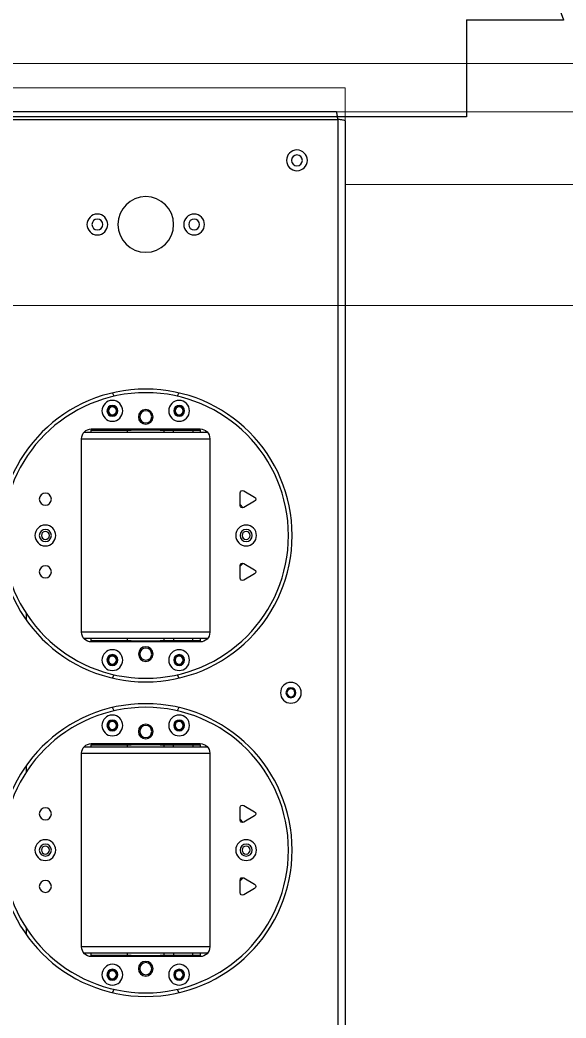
# Model space of a CAD drawing. Header units: millimetres. Extents: x 845401 to 948039, y 511594 to 550263.
# Drawn here: x 924370.6 to 924596.4, y 532197.3 to 532609.8 of the extents above; entities that cross this region are included whole.
import ezdxf

# ---------------------------------------------------------------- set-up
doc = ezdxf.new("R2010")
doc.units = ezdxf.units.MM
doc.layers.add('00', color=7, linetype='Continuous')
for name, color, linetype, lineweight in [('8101-0023040DXF_CONTINUOUS_LINE', 7, 'Continuous', 18), ('A-剖-0.10mm.......SECT-L01', 255, 'Continuous', 18), ('物流设备', 7, 'Continuous', 5)]:
    doc.layers.add(name, color=color, linetype=linetype, lineweight=lineweight)

# ---------------------------------------------------------------- blocks, each defined once
blk = doc.blocks.new('*U100541')
at = {"color": 1}
blk.add_lwpolyline([(0, -630), (2800, -630), (2800, 630), (0, 630)], close=True, dxfattribs=at)
at = {"color": 4}
blk.add_lwpolyline([(0, -600), (2800, -600), (2800, 600), (0, 600)], close=True, dxfattribs=at)
for tag, p in [('设备编号', (485.24, 55.29)), ('设备高度', (489.75, -155.56))]:
    blk.add_attdef(tag, p, '', height=100)
at = {"flags": 1}
blk.add_attdef('设备类型', (12889.64, -37.08), '', height=100, dxfattribs=at)
blk = doc.blocks.new('1260包胶摆轮')
at = {"color": 7, "linetype": 'Continuous', "lineweight": 25}
for p, q in [((4843148.78, 877889.9), (4843148.78, 879143.7)), ((4843151.88, 877890.51), (4843151.88, 879143.09)), ((4843091.88, 878235.8), (4843046.88, 878235.8)), ((4843046.88, 878235.3), (4843046.88, 878235.8)), ((4843061.63, 878235.8), (4843061.63, 878235.3)), ((4843063.38, 878235.8), (4843063.38, 878235.3)), ((4843075.38, 878235.3), (4843075.38, 878235.8)), ((4843077.13, 878235.3), (4843077.13, 878235.8)), ((4843091.88, 878235.8), (4843091.88, 878235.3)), ((4843042.88, 878231.8), (4843042.88, 878151.8)), ((4843043.76, 878234.3), (4843095.01, 878234.3)), ((4843061.63, 878235.3), (4843046.88, 878235.3)), ((4843046.88, 878235.3), (4843046.88, 878234.3)), ((4843062.22, 878235.3), (4843061.63, 878235.3)), ((4843061.88, 878235.3), (4843061.88, 878234.3)), ((4843062.8, 878235.3), (4843062.22, 878235.3)), ((4843063.38, 878235.3), (4843062.8, 878235.3)), ((4843063.38, 878235.3), (4843075.38, 878235.3)), ((4843075.97, 878235.3), (4843075.38, 878235.3)), ((4843076.55, 878235.3), (4843075.97, 878235.3)), ((4843077.13, 878235.3), (4843076.55, 878235.3)), ((4843076.88, 878234.3), (4843076.88, 878235.3)), ((4843091.88, 878235.3), (4843077.13, 878235.3)), ((4843080.88, 878234.3), (4843080.88, 878235.3)), ((4843088.88, 878235.3), (4843088.88, 878234.3)), ((4843091.88, 878234.3), (4843091.88, 878235.3)), ((4843095.88, 878151.8), (4843095.88, 878231.8)), ((4843019.88, 878223.9), (4843019.88, 878226.58)), ((4843108.38, 878209.4), (4843108.38, 878204.2)), ((4843114.38, 878207.66), (4843109.88, 878210.26)), ((4843109.64, 878203.23), (4843108.38, 878204.54)), ((4843109.88, 878203.33), (4843114.38, 878205.93)), ((4843108.38, 878179.05), (4843109.64, 878180.36)), ((4843108.38, 878179.4), (4843108.38, 878174.2)), ((4843114.38, 878177.66), (4843109.88, 878180.26)), ((4843109.88, 878173.33), (4843114.38, 878175.93)), ((4843019.88, 878157.01), (4843019.88, 878159.69)), ((4843095.01, 878149.3), (4843043.76, 878149.3)), ((4843046.88, 878149.3), (4843046.88, 878148.3)), ((4843061.88, 878149.3), (4843061.88, 878148.3)), ((4843076.88, 878148.3), (4843076.88, 878149.3)), ((4843080.88, 878149.3), (4843080.88, 878148.3)), ((4843088.88, 878148.3), (4843088.88, 878149.3)), ((4843091.88, 878148.3), (4843091.88, 878149.3)), ((4843046.88, 878148.3), (4843061.63, 878148.3)), ((4843046.88, 878147.8), (4843046.88, 878148.3)), ((4843046.88, 878147.8), (4843091.88, 878147.8)), ((4843061.63, 878148.3), (4843061.63, 878147.8)), ((4843061.63, 878148.3), (4843062.22, 878148.3)), ((4843062.22, 878148.3), (4843062.8, 878148.3)), ((4843062.8, 878148.3), (4843063.38, 878148.3)), ((4843075.38, 878148.3), (4843063.38, 878148.3)), ((4843063.38, 878148.3), (4843063.38, 878147.8)), ((4843075.38, 878147.8), (4843075.38, 878148.3)), ((4843075.38, 878148.3), (4843075.97, 878148.3)), ((4843075.97, 878148.3), (4843076.55, 878148.3)), ((4843076.55, 878148.3), (4843077.13, 878148.3)), ((4843077.13, 878147.8), (4843077.13, 878148.3)), ((4843077.13, 878148.3), (4843091.88, 878148.3)), ((4843091.88, 878148.3), (4843091.88, 878147.8)), ((4843043.76, 878104.3), (4843095.01, 878104.3)), ((4843091.88, 878105.8), (4843046.88, 878105.8)), ((4843046.88, 878105.3), (4843046.88, 878105.8)), ((4843061.63, 878105.3), (4843046.88, 878105.3)), ((4843046.88, 878105.3), (4843046.88, 878104.3)), ((4843061.63, 878105.8), (4843061.63, 878105.3)), ((4843062.22, 878105.3), (4843061.63, 878105.3)), ((4843061.88, 878105.3), (4843061.88, 878104.3)), ((4843062.8, 878105.3), (4843062.22, 878105.3)), ((4843063.38, 878105.3), (4843062.8, 878105.3)), ((4843063.38, 878105.8), (4843063.38, 878105.3)), ((4843063.38, 878105.3), (4843075.38, 878105.3)), ((4843075.38, 878105.3), (4843075.38, 878105.8)), ((4843075.97, 878105.3), (4843075.38, 878105.3)), ((4843076.55, 878105.3), (4843075.97, 878105.3)), ((4843077.13, 878105.3), (4843076.55, 878105.3)), ((4843076.88, 878104.3), (4843076.88, 878105.3)), ((4843077.13, 878105.3), (4843077.13, 878105.8)), ((4843091.88, 878105.3), (4843077.13, 878105.3)), ((4843080.88, 878104.3), (4843080.88, 878105.3)), ((4843088.88, 878105.3), (4843088.88, 878104.3)), ((4843091.88, 878105.8), (4843091.88, 878105.3)), ((4843091.88, 878104.3), (4843091.88, 878105.3)), ((4843042.88, 878101.8), (4843042.88, 878021.8)), ((4843095.88, 878021.8), (4843095.88, 878101.8)), ((4843019.88, 878093.9), (4843019.88, 878096.58)), ((4843108.38, 878079.4), (4843108.38, 878074.2)), ((4843114.38, 878077.66), (4843109.88, 878080.26)), ((4843109.88, 878073.33), (4843114.38, 878075.93)), ((4843109.64, 878073.23), (4843108.38, 878074.54)), ((4843108.38, 878049.05), (4843109.64, 878050.36)), ((4843114.38, 878047.66), (4843109.88, 878050.26)), ((4843108.38, 878049.4), (4843108.38, 878044.2)), ((4843109.88, 878043.33), (4843114.38, 878045.93)), ((4843095.01, 878019.3), (4843043.76, 878019.3)), ((4843046.88, 878019.3), (4843046.88, 878018.3)), ((4843046.88, 878018.3), (4843061.63, 878018.3)), ((4843046.88, 878017.8), (4843046.88, 878018.3)), ((4843046.88, 878017.8), (4843091.88, 878017.8)), ((4843061.63, 878018.3), (4843061.63, 878017.8)), ((4843061.63, 878018.3), (4843062.22, 878018.3)), ((4843061.88, 878019.3), (4843061.88, 878018.3)), ((4843062.22, 878018.3), (4843062.8, 878018.3)), ((4843062.8, 878018.3), (4843063.38, 878018.3)), ((4843075.38, 878018.3), (4843063.38, 878018.3)), ((4843063.38, 878018.3), (4843063.38, 878017.8)), ((4843075.38, 878017.8), (4843075.38, 878018.3)), ((4843075.38, 878018.3), (4843075.97, 878018.3)), ((4843075.97, 878018.3), (4843076.55, 878018.3)), ((4843076.55, 878018.3), (4843077.13, 878018.3)), ((4843076.88, 878018.3), (4843076.88, 878019.3)), ((4843077.13, 878018.3), (4843091.88, 878018.3)), ((4843077.13, 878017.8), (4843077.13, 878018.3)), ((4843080.88, 878019.3), (4843080.88, 878018.3)), ((4843088.88, 878018.3), (4843088.88, 878019.3)), ((4843091.88, 878018.3), (4843091.88, 878019.3)), ((4843091.88, 878018.3), (4843091.88, 878017.8)), ((4841954.98, 877889.9), (4843148.78, 877889.9)), ((4843148.18, 877886.8), (4841955.59, 877886.8))]:
    blk.add_line(p, q, dxfattribs=at)
at = {"color": 8, "linetype": 'Continuous', "lineweight": 25}
for p, q in [((4843062.22, 878235.8), (4843062.22, 878235.3)), ((4843062.8, 878235.3), (4843062.8, 878235.8)), ((4843075.97, 878235.8), (4843075.97, 878235.3)), ((4843076.55, 878235.3), (4843076.55, 878235.8)), ((4843095.88, 878231.8), (4843042.88, 878231.8)), ((4843042.88, 878151.8), (4843095.88, 878151.8)), ((4843062.22, 878148.3), (4843062.22, 878147.8)), ((4843062.8, 878147.8), (4843062.8, 878148.3)), ((4843075.97, 878148.3), (4843075.97, 878147.8)), ((4843076.55, 878147.8), (4843076.55, 878148.3)), ((4843062.22, 878105.8), (4843062.22, 878105.3)), ((4843062.8, 878105.3), (4843062.8, 878105.8)), ((4843075.97, 878105.8), (4843075.97, 878105.3)), ((4843076.55, 878105.3), (4843076.55, 878105.8)), ((4843095.88, 878101.8), (4843042.88, 878101.8)), ((4843042.88, 878021.8), (4843095.88, 878021.8)), ((4843062.22, 878018.3), (4843062.22, 878017.8)), ((4843062.8, 878017.8), (4843062.8, 878018.3)), ((4843075.97, 878018.3), (4843075.97, 878017.8)), ((4843076.55, 878017.8), (4843076.55, 878018.3))]:
    blk.add_line(p, q, dxfattribs=at)
at = {"color": 7, "linetype": 'Continuous', "lineweight": 25, "flags": 128}
for points in [[(4843055.67, 878250.72), (4843055.7, 878250.66), (4843056.37, 878249.34)], [(4843082.4, 878249.34), (4843083.07, 878250.66), (4843083.1, 878250.72)], [(4843056.37, 878134.25), (4843056.21, 878133.96), (4843055.67, 878132.87)], [(4843083.1, 878132.87), (4843082.56, 878133.96), (4843082.4, 878134.25)], [(4843055.67, 878120.72), (4843055.7, 878120.66), (4843056.37, 878119.34)], [(4843082.4, 878119.34), (4843083.07, 878120.66), (4843083.1, 878120.72)], [(4843056.37, 878004.25), (4843056.21, 878003.96), (4843055.67, 878002.87)], [(4843083.1, 878002.87), (4843082.56, 878003.96), (4843082.4, 878004.25)]]:
    blk.add_lwpolyline(points, dxfattribs=at)
at = {"color": 7, "linetype": 'Continuous', "lineweight": 25}
for centre, radius in [((4843069.38, 878191.8), 60.5), ((4843069.38, 878191.8), 59), ((4843055.58, 878243.3), 4.3), ((4843055.58, 878243.3), 2.25), ((4843055.58, 878243.3), 2.02), ((4843055.58, 878243.3), 1.65), ((4843083.18, 878243.3), 4.3), ((4843083.18, 878243.3), 2.25), ((4843083.18, 878243.3), 2.02), ((4843083.18, 878243.3), 1.65), ((4843069.38, 878240.8), 3.03), ((4843069.38, 878240.8), 2.5), ((4843027.88, 878206.8), 2.5), ((4843027.88, 878191.8), 4.3), ((4843110.88, 878191.8), 4.3), ((4843027.88, 878191.8), 2.5), ((4843027.88, 878191.8), 1.65), ((4843110.88, 878191.8), 2.5), ((4843110.88, 878191.8), 1.65), ((4843027.88, 878176.8), 2.5), ((4843069.38, 878142.8), 3.03), ((4843069.38, 878142.8), 2.5), ((4843055.58, 878140.3), 4.3), ((4843055.58, 878140.3), 2.25), ((4843055.58, 878140.3), 2.03), ((4843055.58, 878140.3), 1.65), ((4843083.18, 878140.3), 4.3), ((4843083.18, 878140.3), 2.25), ((4843083.18, 878140.3), 2.03), ((4843083.18, 878140.3), 1.65), ((4843129.38, 878126.8), 4.3), ((4843129.38, 878126.8), 2.03), ((4843129.38, 878126.8), 1.65), ((4843069.38, 878061.8), 60.5), ((4843069.38, 878061.8), 59), ((4843055.58, 878113.3), 4.3), ((4843083.18, 878113.3), 4.3), ((4843055.58, 878113.3), 2.25), ((4843055.58, 878113.3), 2.03), ((4843055.58, 878113.3), 1.65), ((4843069.38, 878110.8), 3.02), ((4843069.38, 878110.8), 2.5), ((4843083.18, 878113.3), 2.25), ((4843083.18, 878113.3), 2.03), ((4843083.18, 878113.3), 1.65), ((4843027.88, 878076.8), 2.5), ((4843027.88, 878061.8), 4.3), ((4843027.88, 878061.8), 2.5), ((4843027.88, 878061.8), 1.65), ((4843110.88, 878061.8), 4.3), ((4843110.88, 878061.8), 2.5), ((4843110.88, 878061.8), 1.65), ((4843027.88, 878046.8), 2.5), ((4843055.58, 878010.3), 4.3), ((4843069.38, 878012.8), 3.03), ((4843069.38, 878012.8), 2.5), ((4843083.18, 878010.3), 4.3), ((4843055.58, 878010.3), 2.25), ((4843055.58, 878010.3), 2.03), ((4843055.58, 878010.3), 1.65), ((4843083.18, 878010.3), 2.25), ((4843083.18, 878010.3), 2.03), ((4843083.18, 878010.3), 1.65), ((4843069.38, 877933.3), 11.5), ((4843049.38, 877933.3), 4.3), ((4843049.38, 877933.3), 2.25), ((4843089.38, 877933.3), 4.3), ((4843089.38, 877933.3), 2.25), ((4843131.88, 877906.8), 4.3), ((4843131.88, 877906.8), 2.25)]:
    blk.add_circle(centre, radius, dxfattribs=at)
for centre, radius, start, end in [((4843046.88, 878231.8), 4, 90, 180), ((4843091.88, 878231.8), 4, 0, 90), ((4843109.38, 878209.4), 1, 60, 180), ((4843113.88, 878206.8), 1, 300, 60), ((4843109.38, 878204.2), 1, 180, 300), ((4843109.38, 878179.4), 1, 60, 180), ((4843109.38, 878174.2), 1, 180, 300), ((4843113.88, 878176.8), 1, 300, 60), ((4843046.88, 878151.8), 4, 180, 270), ((4843091.88, 878151.8), 4, 270, 0), ((4843046.88, 878101.8), 4, 90, 180), ((4843091.88, 878101.8), 4, 0, 90), ((4843109.38, 878079.4), 1, 60, 180), ((4843113.88, 878076.8), 1, 300, 60), ((4843109.38, 878074.2), 1, 180, 300), ((4843109.38, 878049.4), 1, 60, 180), ((4843113.88, 878046.8), 1, 300, 60), ((4843109.38, 878044.2), 1, 180, 300), ((4843046.88, 878021.8), 4, 180, 270), ((4843091.88, 878021.8), 4, 270, 0)]:
    blk.add_arc(centre, radius, start, end, dxfattribs=at)
for points, knots in [([(4843148.78, 877889.9), (4843148.77, 877889.81), (4843148.75, 877889.64), (4843148.72, 877889.38), (4843148.69, 877889.12), (4843148.65, 877888.87), (4843148.62, 877888.62), (4843148.59, 877888.39), (4843148.55, 877888.16), (4843148.52, 877887.95), (4843148.48, 877887.69), (4843148.43, 877887.45), (4843148.39, 877887.26), (4843148.35, 877887.08), (4843148.3, 877886.95), (4843148.26, 877886.87), (4843148.23, 877886.83), (4843148.2, 877886.8), (4843148.18, 877886.8), (4843148.18, 877886.8)], [0, 0, 0, 0, 0.053166, 0.106702, 0.161402, 0.216504, 0.26967, 0.323206, 0.377906, 0.433008, 0.486171, 0.594304, 0.649403, 0.702566, 0.810698, 0.865797, 0.899124, 0.966213, 1, 1, 1, 1]), ([(4843151.88, 877890.51), (4843151.85, 877890.46), (4843151.78, 877890.37), (4843151.24, 877890.24), (4843150.44, 877890.11), (4843149.57, 877890), (4843149, 877889.93), (4843148.78, 877889.9)], [0, 0, 0, 0, 0.216378, 0.432755, 0.64912, 0.865484, 1, 1, 1, 1])]:
    blk.add_open_spline(points, degree=3, knots=knots, dxfattribs=at)
blk = doc.blocks.new('小盘摆轮加过渡板')
at = {"layer": 'A-剖-0.10mm.......SECT-L01', "color": 4}
for points in [[(735451.26, 342660.57), (734251.26, 342660.57), (734251.26, 341382.62), (735451.26, 341382.62)], [(735451.26, 342650.57), (734251.26, 342650.57), (734251.26, 341390.57), (735451.26, 341390.57)]]:
    blk.add_lwpolyline(points, close=True, dxfattribs=at)
at = {"layer": 'A-剖-0.10mm.......SECT-L01', "color": 1, "xscale": -1, "rotation": 180}
blk.add_blockref('1260包胶摆轮', (-4107700.62, 1220537.36), dxfattribs=at)
blk = doc.blocks.new('G$C0940C817')
at = {"linetype": 'Continuous', "lineweight": 25}
for p, q in [((2240.15, 2119.5), (40.15, 2119.5)), ((2240.15, 2079.5), (2240.15, 2119.5)), ((2080.26, 1533.5), (2280.26, 2079.5)), ((2240.15, 2079.5), (2280.26, 2079.5)), ((2280.3, 2079.62), (2280.15, 2079.5)), ((2280.26, 2079.5), (2280.3, 2079.62))]:
    blk.add_line(p, q, dxfattribs=at)
blk = doc.blocks.new('螺旋滑槽3-1')
at = {"rotation": 180}
blk.add_blockref('G$C0940C817', (1175202.3, 1943851.67, 12.94), dxfattribs=at)
blk = doc.blocks.new('A$C61054E4C')
at = {"layer": '8101-0023040DXF_CONTINUOUS_LINE', "color": 2, "xscale": -1, "rotation": 270}
blk.add_blockref('螺旋滑槽3-1', (-1942170.58, -1172882.2, -12.94), dxfattribs=at)
blk = doc.blocks.new('C线')
at = {"rotation": 90.00000000000021}
blk.add_blockref('A$C61054E4C', (1006504.96, 471845.94), dxfattribs=at)
blk.add_blockref('小盘摆轮加过渡板', (270923.7, 128758.97, 25.38))
at = {"layer": '物流设备', "color": 0, "xscale": -1}
blk.add_blockref('*U100541', (1009174.96, 470779.53, 25.38), dxfattribs=at)
blk = doc.blocks.new('BC线平台')
at = {"layer": 'A-剖-0.10mm.......SECT-L01', "color": 2, "elevation": 0.98}
blk.add_lwpolyline([(776874.46, 364450.44), (808174.13, 364450.46), (808174.13, 364550.46), (776874.46, 364550.44)], close=True, dxfattribs=at)

msp = doc.modelspace()

# ---------------------------------------------------------------- block references
at = {"layer": '00'}
for name, p in [('BC线平台', (120688.34, 168041.31, -0.98)), ('C线', (-81869.83, 61162.22))]:
    msp.add_blockref(name, p, dxfattribs=at)

doc.saveas('drawing.dxf')
